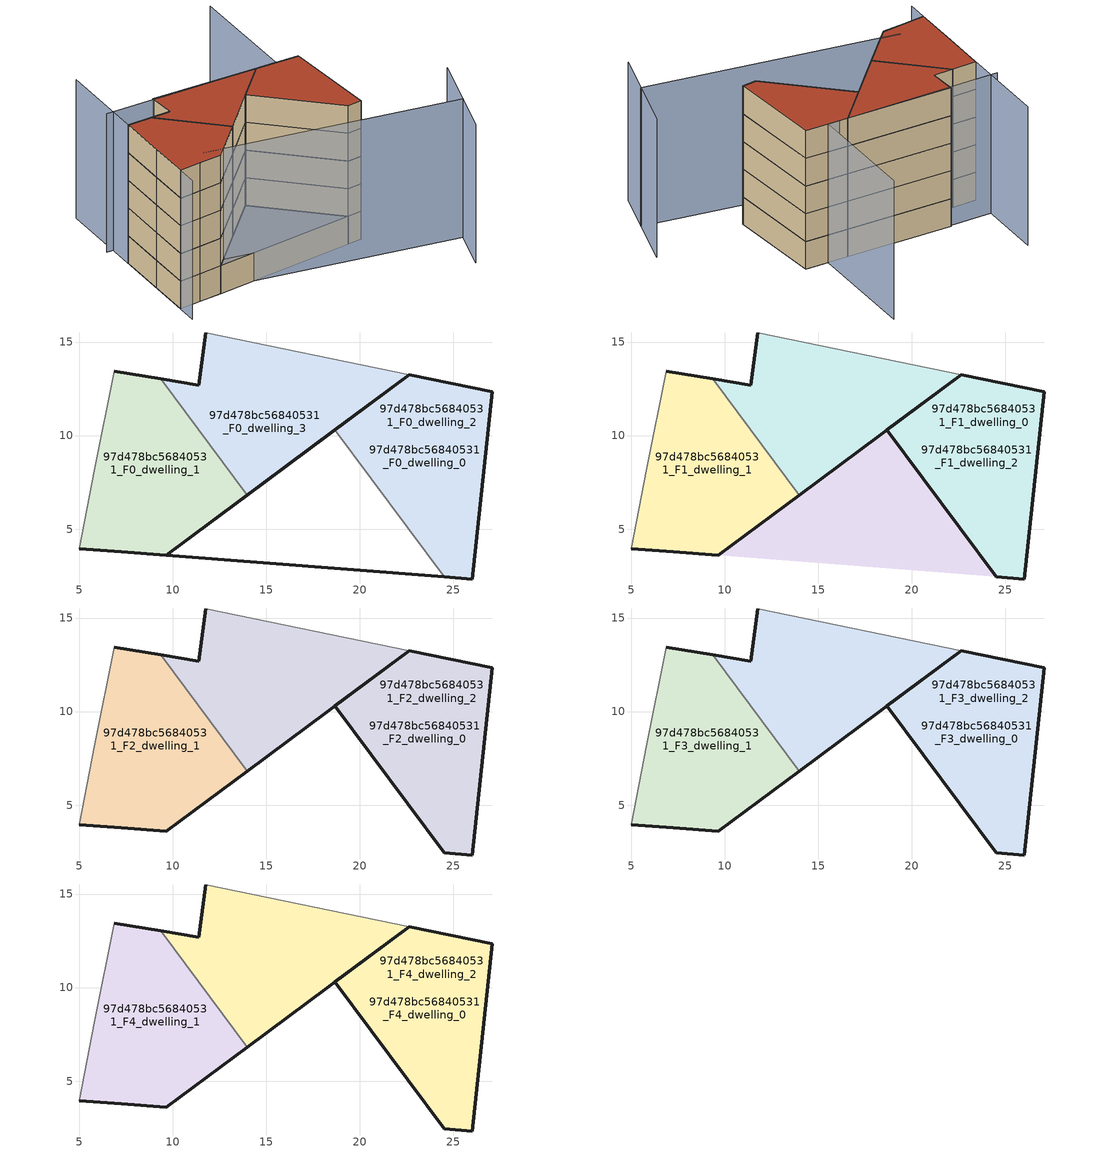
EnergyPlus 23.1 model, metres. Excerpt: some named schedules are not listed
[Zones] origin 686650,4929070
97d478bc56840531_F0_dwelling_0
 floor ground (EU_floor_Construction): 22.64,13.25 11.75,15.48 11.38,12.7 9.34,13.04 13.96,6.81 z0; 26.01,2.33 27.08,12.34 22.64,13.25 18.67,10.3 24.5,2.45 z0
 wall outside (EU_wall_Construction): 22.64,13.25 13.96,6.81 / 9.34,13.04 11.39,12.7 11.76,15.48 z0:3
 wall adiabatic (EU_wall_Construction): 11.76,15.48 22.64,13.25 z0:3
 wall to 97d478bc56840531_F0_dwelling_1 (EU_wall_Construction): 13.96,6.81 9.34,13.04 z0:3
97d478bc56840531_F0_dwelling_1
 floor ground (EU_floor_Construction): 13.96,6.81 9.34,13.04 6.85,13.44 5.82,8.25 4.98,3.96 7.24,3.78 9.64,3.6 z0
 wall outside (EU_wall_Construction): 6.85,13.44 9.34,13.04 / 13.96,6.81 9.64,3.6 7.24,3.78 4.98,3.96 z0:3
 wall adiabatic (EU_wall_Construction): 4.98,3.96 5.82,8.25 6.85,13.44 z0:3
97d478bc56840531_F0_dwelling_2
 floor ground (EU_floor_Construction): 22.64,13.25 11.75,15.48 11.38,12.7 9.34,13.04 13.96,6.81 z0; 26.01,2.33 27.08,12.34 22.64,13.25 18.67,10.3 24.5,2.45 z0
 wall outside (EU_wall_Construction): 18.67,10.3 22.64,13.25 27.08,12.34 26.01,2.33 24.5,2.45 z0:3
 wall to 97d478bc56840531_F0_dwelling_3 (EU_wall_Construction): 24.5,2.45 18.67,10.3 z0:3
97d478bc56840531_F0_dwelling_3
 floor ground (EU_floor_Construction): 13.96,6.81 9.64,3.6 22.64,13.25 11.76,15.48 11.39,12.7 9.34,13.04 z0
 wall outside (EU_wall_Construction): 24.5,2.45 9.64,3.6 18.67,10.3 z0:3
 roof outside (EU_roof_Construction): 22.64,13.25 13.96,6.81 9.34,13.04 11.38,12.7 11.75,15.48 z3; 18.67,10.3 24.5,2.45 9.64,3.6 z3
97d478bc56840531_F1_dwelling_0
 floor outside (EU_floor_Construction): 26.01,2.33 27.08,12.34 22.64,13.25 18.67,10.3 24.5,2.45 z3
 floor to 97d478bc56840531_F0_dwelling_0 (EU_floor_Construction): 22.64,13.25 11.75,15.48 11.38,12.7 9.34,13.04 13.96,6.81 z3; 24.5,2.45 18.67,10.3 9.64,3.6 z3
 wall outside (EU_wall_Construction): 22.64,13.25 13.96,6.81 / 9.34,13.04 11.39,12.7 11.76,15.48 z3:6
 wall adiabatic (EU_wall_Construction): 11.76,15.48 22.64,13.25 z3:6
 wall to 97d478bc56840531_F1_dwelling_1 (EU_wall_Construction): 13.96,6.81 9.34,13.04 z3:6
97d478bc56840531_F1_dwelling_1
 floor to 97d478bc56840531_F0_dwelling_1 (EU_floor_Construction): 13.96,6.81 9.34,13.04 6.85,13.44 5.82,8.25 4.98,3.96 7.24,3.78 9.64,3.6 z3
 wall outside (EU_wall_Construction): 6.85,13.44 9.34,13.04 / 13.96,6.81 9.64,3.6 7.24,3.78 4.98,3.96 z3:6
 wall adiabatic (EU_wall_Construction): 4.98,3.96 5.82,8.25 6.85,13.44 z3:6
97d478bc56840531_F1_dwelling_2
 floor to 97d478bc56840531_F0_dwelling_2 (EU_floor_Construction): 22.64,13.25 11.75,15.48 11.38,12.7 9.34,13.04 13.96,6.81 z3; 26.01,2.33 27.08,12.34 22.64,13.25 18.67,10.3 24.5,2.45 z3
 wall outside (EU_wall_Construction): 18.67,10.3 22.64,13.25 27.08,12.34 26.01,2.33 24.5,2.45 18.67,10.3 z3:6
97d478bc56840531_F2_dwelling_0
 floor outside (EU_floor_Construction): 22.64,13.25 11.75,15.48 11.38,12.7 9.34,13.04 13.96,6.81 z6; 26.01,2.33 27.08,12.34 22.64,13.25 18.67,10.3 24.5,2.45 z6
 wall outside (EU_wall_Construction): 22.64,13.25 13.96,6.81 / 9.34,13.04 11.39,12.7 11.76,15.48 z6:9
 wall adiabatic (EU_wall_Construction): 11.76,15.48 22.64,13.25 z6:9
 wall to 97d478bc56840531_F2_dwelling_1 (EU_wall_Construction): 13.96,6.81 9.34,13.04 z6:9
97d478bc56840531_F2_dwelling_1
 floor to 97d478bc56840531_F1_dwelling_1 (EU_floor_Construction): 13.96,6.81 9.34,13.04 6.85,13.44 5.82,8.25 4.98,3.96 7.24,3.78 9.64,3.6 z6
 wall outside (EU_wall_Construction): 6.85,13.44 9.34,13.04 / 13.96,6.81 9.64,3.6 7.24,3.78 4.98,3.96 z6:9
 wall adiabatic (EU_wall_Construction): 4.98,3.96 5.82,8.25 6.85,13.44 z6:9
97d478bc56840531_F2_dwelling_2
 floor to 97d478bc56840531_F1_dwelling_2 (EU_floor_Construction): 22.64,13.25 11.75,15.48 11.38,12.7 9.34,13.04 13.96,6.81 z6; 26.01,2.33 27.08,12.34 22.64,13.25 18.67,10.3 24.5,2.45 z6
 wall outside (EU_wall_Construction): 18.67,10.3 22.64,13.25 27.08,12.34 26.01,2.33 24.5,2.45 18.67,10.3 z6:9
97d478bc56840531_F3_dwelling_0
 floor outside (EU_floor_Construction): 22.64,13.25 11.75,15.48 11.38,12.7 9.34,13.04 13.96,6.81 z9; 26.01,2.33 27.08,12.34 22.64,13.25 18.67,10.3 24.5,2.45 z9
 wall outside (EU_wall_Construction): 22.64,13.25 13.96,6.81 / 9.34,13.04 11.39,12.7 11.76,15.48 z9:12
 wall adiabatic (EU_wall_Construction): 11.76,15.48 22.64,13.25 z9:12
 wall to 97d478bc56840531_F3_dwelling_1 (EU_wall_Construction): 13.96,6.81 9.34,13.04 z9:12
97d478bc56840531_F3_dwelling_1
 floor to 97d478bc56840531_F2_dwelling_1 (EU_floor_Construction): 13.96,6.81 9.34,13.04 6.85,13.44 5.82,8.25 4.98,3.96 7.24,3.78 9.64,3.6 z9
 wall outside (EU_wall_Construction): 6.85,13.44 9.34,13.04 / 13.96,6.81 9.64,3.6 7.24,3.78 4.98,3.96 z9:12
 wall adiabatic (EU_wall_Construction): 4.98,3.96 5.82,8.25 6.85,13.44 z9:12
97d478bc56840531_F3_dwelling_2
 floor to 97d478bc56840531_F2_dwelling_2 (EU_floor_Construction): 22.64,13.25 11.75,15.48 11.38,12.7 9.34,13.04 13.96,6.81 z9; 26.01,2.33 27.08,12.34 22.64,13.25 18.67,10.3 24.5,2.45 z9
 wall outside (EU_wall_Construction): 18.67,10.3 22.64,13.25 27.08,12.34 26.01,2.33 24.5,2.45 18.67,10.3 z9:12
97d478bc56840531_F4_dwelling_0
 floor outside (EU_floor_Construction): 22.64,13.25 11.75,15.48 11.38,12.7 9.34,13.04 13.96,6.81 z12; 26.01,2.33 27.08,12.34 22.64,13.25 18.67,10.3 24.5,2.45 z12
 wall outside (EU_wall_Construction): 22.64,13.25 13.96,6.81 / 9.34,13.04 11.39,12.7 11.76,15.48 z12:15
 wall adiabatic (EU_wall_Construction): 11.76,15.48 22.64,13.25 z12:15
 wall to 97d478bc56840531_F4_dwelling_1 (EU_wall_Construction): 13.96,6.81 9.34,13.04 z12:15
 roof outside (EU_roof_Construction): 22.64,13.25 13.96,6.81 9.34,13.04 11.38,12.7 11.75,15.48 z15; 27.08,12.34 26.01,2.33 24.5,2.45 18.67,10.3 22.64,13.25 z15
97d478bc56840531_F4_dwelling_1
 floor to 97d478bc56840531_F3_dwelling_1 (EU_floor_Construction): 13.96,6.81 9.34,13.04 6.85,13.44 5.82,8.25 4.98,3.96 7.24,3.78 9.64,3.6 z12
 wall outside (EU_wall_Construction): 6.85,13.44 9.34,13.04 / 13.96,6.81 9.64,3.6 7.24,3.78 4.98,3.96 z12:15
 wall adiabatic (EU_wall_Construction): 4.98,3.96 5.82,8.25 6.85,13.44 z12:15
 roof outside (EU_roof_Construction): 9.34,13.04 13.96,6.81 9.64,3.6 7.24,3.78 4.98,3.96 5.82,8.25 6.85,13.44 z15
97d478bc56840531_F4_dwelling_2
 floor to 97d478bc56840531_F3_dwelling_2 (EU_floor_Construction): 22.64,13.25 11.75,15.48 11.38,12.7 9.34,13.04 13.96,6.81 z12; 26.01,2.33 27.08,12.34 22.64,13.25 18.67,10.3 24.5,2.45 z12
 wall outside (EU_wall_Construction): 18.67,10.3 22.64,13.25 27.08,12.34 26.01,2.33 24.5,2.45 18.67,10.3 z12:15
 roof outside (EU_roof_Construction): 22.64,13.25 13.96,6.81 9.34,13.04 11.38,12.7 11.75,15.48 z15; 27.08,12.34 26.01,2.33 24.5,2.45 18.67,10.3 22.64,13.25 z15
shading: 8.7,22.82 4.57,1.88 / 8.75,4.99 33.32,-3.73 / 31.12,-7.99 35.97,1.48 / 26.96,24.58 24.71,12.85 / 24.71,12.85 6.73,16.3 z0:15
[Building]
EU S2 Campaign: North Axis=0; Terrain=City; Solar Distribution=FullExterior
[Site:Location]
Bologna: Latitude=44.5; Longitude=11.25; Time Zone=1; Elevation=37
[SizingPeriod:WeatherFileDays]
AnnualSizingPeriod: Begin Month=1; Begin Day of Month=1; End Month=12; End Day of Month=31; Day of Week for Start Day=Monday; Use Weather File Daylight Saving Period=No; Use Weather File Rain and Snow Indicators=No
[MATERIAL]
EU_InternalMass_Material: Roughness=MediumRough; Thickness=0.1; Conductivity=1; Density=1800; Specific Heat=900; Thermal Absorptance=0.9; Solar Absorptance=0.7; Visible Absorptance=0.7
[MATERIAL:NOMASS] Roughness=MediumRough; Thermal Absorptance=0.9; Solar Absorptance=0.7; Visible Absorptance=0.7
Name | Thermal Resistance
EU_wall_NoMass | 0.905828
EU_roof_NoMass | 0.37593
EU_floor_NoMass | 0.67114
[CONSTRUCTION]
EU_wall_Construction: EU_wall_NoMass
EU_roof_Construction: EU_roof_NoMass
EU_floor_Construction: EU_floor_NoMass
EU_InternalMass_Construction: EU_InternalMass_Material
[ZONE] Type=1; Multiplier=1; Ceiling Height=autocalculate; Floor Area=autocalculate; Part of Total Floor Area=Yes
Name | Volume
97d478bc56840531_F0_dwelling_0; 97d478bc56840531_F2_dwelling_0; 97d478bc56840531_F3_dwelling_0; 97d478bc56840531_F4_dwelling_0; 97d478bc56840531_F0_dwelling_2; 97d478bc56840531_F1_dwelling_2; 97d478bc56840531_F2_dwelling_2; 97d478bc56840531_F3_dwelling_2; 97d478bc56840531_F4_dwelling_2 | 330.015
97d478bc56840531_F1_dwelling_0 | 495.012
97d478bc56840531_F0_dwelling_1 | 165.015
97d478bc56840531_F1_dwelling_1; 97d478bc56840531_F2_dwelling_1; 97d478bc56840531_F3_dwelling_1; 97d478bc56840531_F4_dwelling_1 | 165.013
97d478bc56840531_F0_dwelling_3 | 165.008
[INTERNALMASS] Construction=EU_InternalMass_Construction
Name | Zone or ZoneList | Surface Area
97d478bc56840531_F0_dwelling_0_EU_InternalMass | 97d478bc56840531_F0_dwelling_0 | 55.0002
97d478bc56840531_F0_dwelling_1_EU_InternalMass | 97d478bc56840531_F0_dwelling_1 | 55.0047
97d478bc56840531_F0_dwelling_2_EU_InternalMass | 97d478bc56840531_F0_dwelling_2 | 55.0058
97d478bc56840531_F0_dwelling_3_EU_InternalMass | 97d478bc56840531_F0_dwelling_3 | 55.0002
97d478bc56840531_F1_dwelling_0_EU_InternalMass | 97d478bc56840531_F1_dwelling_0 | 73.3363
97d478bc56840531_F1_dwelling_1_EU_InternalMass | 97d478bc56840531_F1_dwelling_1 | 73.3336
97d478bc56840531_F1_dwelling_2_EU_InternalMass | 97d478bc56840531_F1_dwelling_2 | 73.3358
97d478bc56840531_F2_dwelling_0_EU_InternalMass | 97d478bc56840531_F2_dwelling_0 | 73.3363
97d478bc56840531_F2_dwelling_1_EU_InternalMass | 97d478bc56840531_F2_dwelling_1 | 73.3336
97d478bc56840531_F2_dwelling_2_EU_InternalMass | 97d478bc56840531_F2_dwelling_2 | 73.3358
97d478bc56840531_F3_dwelling_0_EU_InternalMass | 97d478bc56840531_F3_dwelling_0 | 73.3363
97d478bc56840531_F3_dwelling_1_EU_InternalMass | 97d478bc56840531_F3_dwelling_1 | 73.3336
97d478bc56840531_F3_dwelling_2_EU_InternalMass | 97d478bc56840531_F3_dwelling_2 | 73.3358
97d478bc56840531_F4_dwelling_0_EU_InternalMass | 97d478bc56840531_F4_dwelling_0 | 73.3363
97d478bc56840531_F4_dwelling_1_EU_InternalMass | 97d478bc56840531_F4_dwelling_1 | 73.3336
97d478bc56840531_F4_dwelling_2_EU_InternalMass | 97d478bc56840531_F4_dwelling_2 | 73.3358
[OTHEREQUIPMENT] Fuel Type=Electricity; Design Level Calculation Method=Watts/Area; Power per Zone Floor Area=1; Fraction Latent=0; Fraction Radiant=0; Fraction Lost=0; Carbon Dioxide Generation Rate=0; EndUse Subcategory=EU_Step8_InternalGains
Name | Zone or ZoneList or Space or SpaceList | Schedule
EU_Step8_InternalGain_97d478bc56840531_F0_dwelling_0_f000 | 97d478bc56840531_F0_dwelling_0 | EU_Step8_GainSchedule_97d478bc56840531_F0_dwelling_0_f000
EU_Step8_InternalGain_97d478bc56840531_F0_dwelling_1_f000 | 97d478bc56840531_F0_dwelling_1 | EU_Step8_GainSchedule_97d478bc56840531_F0_dwelling_1_f000
EU_Step8_InternalGain_97d478bc56840531_F0_dwelling_2_f000 | 97d478bc56840531_F0_dwelling_2 | EU_Step8_GainSchedule_97d478bc56840531_F0_dwelling_2_f000
EU_Step8_InternalGain_97d478bc56840531_F0_dwelling_3_f000 | 97d478bc56840531_F0_dwelling_3 | EU_Step8_GainSchedule_97d478bc56840531_F0_dwelling_3_f000
EU_Step8_InternalGain_97d478bc56840531_F1_dwelling_0_f000 | 97d478bc56840531_F1_dwelling_0 | EU_Step8_GainSchedule_97d478bc56840531_F1_dwelling_0_f000
EU_Step8_InternalGain_97d478bc56840531_F1_dwelling_1_f000 | 97d478bc56840531_F1_dwelling_1 | EU_Step8_GainSchedule_97d478bc56840531_F1_dwelling_1_f000
EU_Step8_InternalGain_97d478bc56840531_F1_dwelling_2_f000 | 97d478bc56840531_F1_dwelling_2 | EU_Step8_GainSchedule_97d478bc56840531_F1_dwelling_2_f000
EU_Step8_InternalGain_97d478bc56840531_F2_dwelling_0_f000 | 97d478bc56840531_F2_dwelling_0 | EU_Step8_GainSchedule_97d478bc56840531_F2_dwelling_0_f000
EU_Step8_InternalGain_97d478bc56840531_F2_dwelling_1_f000 | 97d478bc56840531_F2_dwelling_1 | EU_Step8_GainSchedule_97d478bc56840531_F2_dwelling_1_f000
EU_Step8_InternalGain_97d478bc56840531_F2_dwelling_2_f000 | 97d478bc56840531_F2_dwelling_2 | EU_Step8_GainSchedule_97d478bc56840531_F2_dwelling_2_f000
EU_Step8_InternalGain_97d478bc56840531_F3_dwelling_0_f000 | 97d478bc56840531_F3_dwelling_0 | EU_Step8_GainSchedule_97d478bc56840531_F3_dwelling_0_f000
EU_Step8_InternalGain_97d478bc56840531_F3_dwelling_1_f000 | 97d478bc56840531_F3_dwelling_1 | EU_Step8_GainSchedule_97d478bc56840531_F3_dwelling_1_f000
EU_Step8_InternalGain_97d478bc56840531_F3_dwelling_2_f000 | 97d478bc56840531_F3_dwelling_2 | EU_Step8_GainSchedule_97d478bc56840531_F3_dwelling_2_f000
EU_Step8_InternalGain_97d478bc56840531_F4_dwelling_0_f000 | 97d478bc56840531_F4_dwelling_0 | EU_Step8_GainSchedule_97d478bc56840531_F4_dwelling_0_f000
EU_Step8_InternalGain_97d478bc56840531_F4_dwelling_1_f000 | 97d478bc56840531_F4_dwelling_1 | EU_Step8_GainSchedule_97d478bc56840531_F4_dwelling_1_f000
EU_Step8_InternalGain_97d478bc56840531_F4_dwelling_2_f000 | 97d478bc56840531_F4_dwelling_2 | EU_Step8_GainSchedule_97d478bc56840531_F4_dwelling_2_f000
[ZONEVENTILATION:DESIGNFLOWRATE] Schedule=EU_AlwaysOn; Design Flow Rate Calculation Method=AirChanges/Hour; Air Changes per Hour=0.73129; Ventilation Type=Natural; Fan Pressure Rise=0; Fan Total Efficiency=1; Constant Term Coefficient=1; Temperature Term Coefficient=0; Velocity Term Coefficient=0; Velocity Squared Term Coefficient=0; Minimum Indoor Temperature=-100; Maximum Indoor Temperature=100; Delta Temperature=-100; Minimum Outdoor Temperature=-100; Maximum Outdoor Temperature=100; Maximum Wind Speed=40
Name | Zone or ZoneList or Space or SpaceList
EU_ConstantAir_97d478bc56840531_F0_dwelling_0 | 97d478bc56840531_F0_dwelling_0
EU_ConstantAir_97d478bc56840531_F0_dwelling_1 | 97d478bc56840531_F0_dwelling_1
EU_ConstantAir_97d478bc56840531_F0_dwelling_2 | 97d478bc56840531_F0_dwelling_2
EU_ConstantAir_97d478bc56840531_F0_dwelling_3 | 97d478bc56840531_F0_dwelling_3
EU_ConstantAir_97d478bc56840531_F1_dwelling_0 | 97d478bc56840531_F1_dwelling_0
EU_ConstantAir_97d478bc56840531_F1_dwelling_1 | 97d478bc56840531_F1_dwelling_1
EU_ConstantAir_97d478bc56840531_F1_dwelling_2 | 97d478bc56840531_F1_dwelling_2
EU_ConstantAir_97d478bc56840531_F2_dwelling_0 | 97d478bc56840531_F2_dwelling_0
EU_ConstantAir_97d478bc56840531_F2_dwelling_1 | 97d478bc56840531_F2_dwelling_1
EU_ConstantAir_97d478bc56840531_F2_dwelling_2 | 97d478bc56840531_F2_dwelling_2
EU_ConstantAir_97d478bc56840531_F3_dwelling_0 | 97d478bc56840531_F3_dwelling_0
EU_ConstantAir_97d478bc56840531_F3_dwelling_1 | 97d478bc56840531_F3_dwelling_1
EU_ConstantAir_97d478bc56840531_F3_dwelling_2 | 97d478bc56840531_F3_dwelling_2
EU_ConstantAir_97d478bc56840531_F4_dwelling_0 | 97d478bc56840531_F4_dwelling_0
EU_ConstantAir_97d478bc56840531_F4_dwelling_1 | 97d478bc56840531_F4_dwelling_1
EU_ConstantAir_97d478bc56840531_F4_dwelling_2 | 97d478bc56840531_F4_dwelling_2
[HVACTEMPLATE:THERMOSTAT] Constant Heating Setpoint=20; Constant Cooling Setpoint=50
EU_HeatOnly_97d478bc56840531_F0_dwelling_0; EU_HeatOnly_97d478bc56840531_F0_dwelling_1; EU_HeatOnly_97d478bc56840531_F0_dwelling_2; EU_HeatOnly_97d478bc56840531_F0_dwelling_3; EU_HeatOnly_97d478bc56840531_F1_dwelling_0; EU_HeatOnly_97d478bc56840531_F1_dwelling_1; EU_HeatOnly_97d478bc56840531_F1_dwelling_2; EU_HeatOnly_97d478bc56840531_F2_dwelling_0; EU_HeatOnly_97d478bc56840531_F2_dwelling_1; EU_HeatOnly_97d478bc56840531_F2_dwelling_2; EU_HeatOnly_97d478bc56840531_F3_dwelling_0; EU_HeatOnly_97d478bc56840531_F3_dwelling_1; EU_HeatOnly_97d478bc56840531_F3_dwelling_2; EU_HeatOnly_97d478bc56840531_F4_dwelling_0; EU_HeatOnly_97d478bc56840531_F4_dwelling_1; EU_HeatOnly_97d478bc56840531_F4_dwelling_2
[HVACTEMPLATE:ZONE:IDEALLOADSAIRSYSTEM] System Availability Schedule=EU_AlwaysOn; Maximum Heating Supply Air Temperature=50; Minimum Cooling Supply Air Temperature=13; Maximum Heating Supply Air Humidity Ratio=0.0156; Minimum Cooling Supply Air Humidity Ratio=0.0077; Heating Limit=NoLimit; Cooling Limit=NoLimit; Heating Availability Schedule=EU_AlwaysOn; Cooling Availability Schedule=EU_CoolingOff; Dehumidification Control Type=ConstantSensibleHeatRatio; Cooling Sensible Heat Ratio=0.7; Dehumidification Setpoint=60; Humidification Control Type=None; Humidification Setpoint=30; Outdoor Air Method=None; Outdoor Air Flow Rate per Person=0.00944; Outdoor Air Flow Rate per Zone Floor Area=0; Outdoor Air Flow Rate per Zone=0; Demand Controlled Ventilation Type=None; Outdoor Air Economizer Type=NoEconomizer; Heat Recovery Type=None; Sensible Heat Recovery Effectiveness=0.7; Latent Heat Recovery Effectiveness=0.65
Name | Template Thermostat
97d478bc56840531_F0_dwelling_0 | EU_HeatOnly_97d478bc56840531_F0_dwelling_0
97d478bc56840531_F0_dwelling_1 | EU_HeatOnly_97d478bc56840531_F0_dwelling_1
97d478bc56840531_F0_dwelling_2 | EU_HeatOnly_97d478bc56840531_F0_dwelling_2
97d478bc56840531_F0_dwelling_3 | EU_HeatOnly_97d478bc56840531_F0_dwelling_3
97d478bc56840531_F1_dwelling_0 | EU_HeatOnly_97d478bc56840531_F1_dwelling_0
97d478bc56840531_F1_dwelling_1 | EU_HeatOnly_97d478bc56840531_F1_dwelling_1
97d478bc56840531_F1_dwelling_2 | EU_HeatOnly_97d478bc56840531_F1_dwelling_2
97d478bc56840531_F2_dwelling_0 | EU_HeatOnly_97d478bc56840531_F2_dwelling_0
97d478bc56840531_F2_dwelling_1 | EU_HeatOnly_97d478bc56840531_F2_dwelling_1
97d478bc56840531_F2_dwelling_2 | EU_HeatOnly_97d478bc56840531_F2_dwelling_2
97d478bc56840531_F3_dwelling_0 | EU_HeatOnly_97d478bc56840531_F3_dwelling_0
97d478bc56840531_F3_dwelling_1 | EU_HeatOnly_97d478bc56840531_F3_dwelling_1
97d478bc56840531_F3_dwelling_2 | EU_HeatOnly_97d478bc56840531_F3_dwelling_2
97d478bc56840531_F4_dwelling_0 | EU_HeatOnly_97d478bc56840531_F4_dwelling_0
97d478bc56840531_F4_dwelling_1 | EU_HeatOnly_97d478bc56840531_F4_dwelling_1
97d478bc56840531_F4_dwelling_2 | EU_HeatOnly_97d478bc56840531_F4_dwelling_2
[SIZING:ZONE] Zone Cooling Design Supply Air Temperature Input Method=SupplyAirTemperature; Zone Cooling Design Supply Air Temperature=13; Zone Heating Design Supply Air Temperature Input Method=SupplyAirTemperature; Zone Heating Design Supply Air Temperature=50; Zone Cooling Design Supply Air Humidity Ratio=0.008; Zone Heating Design Supply Air Humidity Ratio=0.008; Cooling Design Air Flow Method=DesignDay; Cooling Design Air Flow Rate=0; Cooling Minimum Air Flow per Zone Floor Area=0.000762; Cooling Minimum Air Flow=0; Cooling Minimum Air Flow Fraction=0.2; Heating Design Air Flow Method=DesignDay; Heating Design Air Flow Rate=0; Heating Maximum Air Flow per Zone Floor Area=0.002032; Heating Maximum Air Flow=0.141576; Heating Maximum Air Flow Fraction=0.3; Account for Dedicated Outdoor Air System=No; Dedicated Outdoor Air System Control Strategy=NeutralSupplyAir; Dedicated Outdoor Air Low Setpoint Temperature for Design=autosize; Dedicated Outdoor Air High Setpoint Temperature for Design=autosize; Zone Load Sizing Method=Sensible Load Only No Latent Load; Zone Latent Cooling Design Supply Air Humidity Ratio Input Method=HumidityRatioDifference; Zone Cooling Design Supply Air Humidity Ratio Difference=0.005; Zone Latent Heating Design Supply Air Humidity Ratio Input Method=HumidityRatioDifference; Zone Humidification Design Supply Air Humidity Ratio Difference=0.005
97d478bc56840531_F0_dwelling_0; 97d478bc56840531_F0_dwelling_1; 97d478bc56840531_F0_dwelling_2; 97d478bc56840531_F0_dwelling_3; 97d478bc56840531_F1_dwelling_0; 97d478bc56840531_F1_dwelling_1; 97d478bc56840531_F1_dwelling_2
